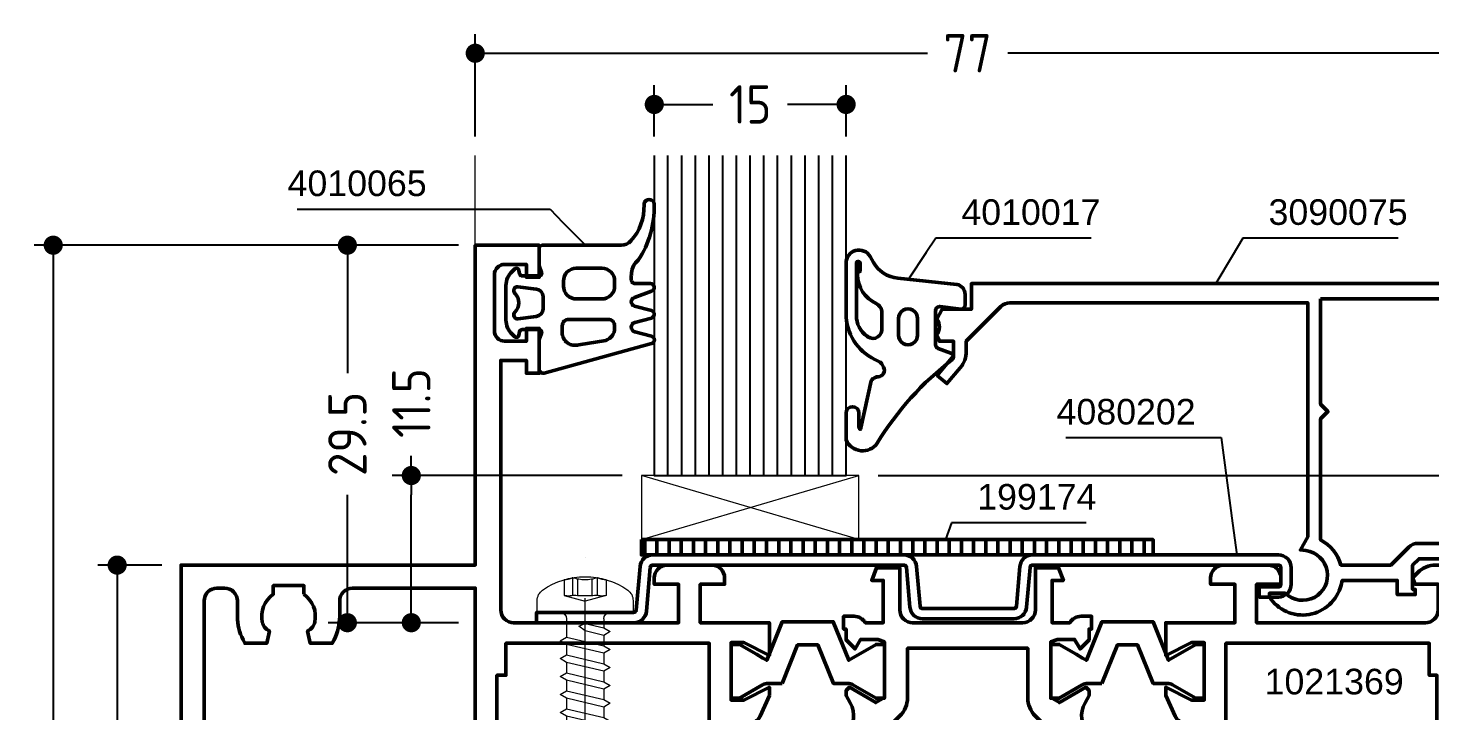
# Model space of a CAD drawing. Header units: millimetres. Extents: x 27 to 192, y 33 to 248.
# Drawn here: x 27 to 136.7, y 195 to 248.4 of the extents above; entities that cross this region are included whole.
import ezdxf

# ---------------------------------------------------------------- set-up
doc = ezdxf.new("R2010")
doc.units = ezdxf.units.MM
doc.linetypes.add('CENTER', pattern=[50.8, 31.75, -6.35, 6.35, -6.35])
doc.linetypes.add('HIDDEN', pattern=[9.525, 6.35, -3.175])
for name, color, linetype, lineweight in [('AM_5', 3, 'Continuous', 25), ('AM_C', 50, 'Continuous', 50), ('AM_S', 80, 'Continuous', 50), ('Cent3', 70, 'CENTER', 18), ('CHide4', 10, 'HIDDEN', 13), ('Cont2', 2, 'Continuous', 25), ('Cont3', 70, 'Continuous', 18), ('Cont4', 10, 'Continuous', 13)]:
    doc.layers.add(name, color=color, linetype=linetype, lineweight=lineweight)
doc.styles.add('HBS_DIMTEXTSTYLE', font='isocp.shx')
doc.styles.add('SWISSL', font='swissl.ttf')
doc.dimstyles.new('Konstruktionsschnitt 1-1$0', dxfattribs={"dimscale": 0, "dimtxt": 3, "dimasz": 1.5, "dimexe": 1.5, "dimexo": 1.5, "dimgap": 1.5, "dimtad": 0, "dimdsep": 46, "dimtxsty": 'HBS_DIMTEXTSTYLE', "dimblk": 'PUNKT', "dimcen": 0, "dimclrd": 3, "dimclre": 3, "dimclrt": 2, "dimadec": 1, "dimazin": 2, "dimtfac": 0.7, "dimtofl": 0, "dimtmove": 0, "dimatfit": 3, "dimfxl": 0, "dimtolj": 1, "dimtzin": 0, "dimarcsym": 0})

# ---------------------------------------------------------------- blocks, each defined once
blk = doc.blocks.new('*U25', base_point=(43.9, 167.94))
for p, q in [((43.9, 181.87), (18.9, 181.87)), ((43.9, 180.8), (18.9, 180.8)), ((43.9, 179.73), (18.9, 179.73)), ((43.9, 178.66), (18.9, 178.66)), ((43.9, 177.59), (18.9, 177.59)), ((43.9, 176.51), (18.9, 176.51)), ((43.9, 175.44), (18.9, 175.44)), ((43.9, 174.37), (18.9, 174.37)), ((43.9, 173.3), (18.9, 173.3)), ((43.9, 172.23), (18.9, 172.23)), ((43.9, 171.16), (18.9, 171.16)), ((43.9, 170.09), (18.9, 170.09)), ((43.9, 169.01), (18.9, 169.01))]:
    blk.add_line(p, q)
blk.add_lwpolyline([(18.9, 167.94), (43.9, 167.94), (43.9, 182.94), (18.9, 182.94)])
blk = doc.blocks.new('PUNKT')
at = {"color": 0, "linetype": 'Continuous'}
blk.add_line((-0.5, 0), (-1, 0), dxfattribs=at)
at = {"color": 0, "linetype": 'Continuous', "const_width": 0.5}
blk.add_lwpolyline([(-0.25, 0, 1), (0.25, 0, 1)], format="xyb", close=True, dxfattribs=at)
blk = doc.blocks.new('*D60')
at = {"layer": 'AM_5', "color": 3, "lineweight": -2, "transparency": 16777216}
for p, q in [((76, 239.92), (76, 243.92)), ((91, 239.92), (91, 243.92)), ((77.5, 242.42), (80.58, 242.42)), ((89.5, 242.42), (86.41, 242.42))]:
    blk.add_line(p, q, dxfattribs=at)
at = {"layer": 'AM_5', "color": 3, "lineweight": -2, "transparency": 16777216, "xscale": 1.5, "yscale": 1.5, "zscale": 1.5, "rotation": 180}
blk.add_blockref('PUNKT', (76, 242.42), dxfattribs=at)
at = {"layer": 'AM_5', "color": 3, "lineweight": -2, "transparency": 16777216, "xscale": 1.5, "yscale": 1.5, "zscale": 1.5}
blk.add_blockref('PUNKT', (91, 242.42), dxfattribs=at)
at = {"layer": 'AM_5', "color": 2, "transparency": 16777216, "insert": (83.5, 242.42), "char_height": 3, "attachment_point": 5, "style": 'HBS_DIMTEXTSTYLE'}
blk.add_mtext('\\A1;15', dxfattribs=at)
blk = doc.blocks.new('*D61')
at = {"layer": 'AM_5', "color": 3, "lineweight": -2, "transparency": 16777216}
for p, q in [((62, 239.92), (62, 247.92)), ((139, 239.92), (139, 247.92)), ((63.5, 246.42), (97.35, 246.42)), ((137.5, 246.42), (103.65, 246.42))]:
    blk.add_line(p, q, dxfattribs=at)
at = {"layer": 'AM_5', "color": 3, "lineweight": -2, "transparency": 16777216, "xscale": 1.5, "yscale": 1.5, "zscale": 1.5, "rotation": 180}
blk.add_blockref('PUNKT', (62, 246.42), dxfattribs=at)
at = {"layer": 'AM_5', "color": 3, "lineweight": -2, "transparency": 16777216, "xscale": 1.5, "yscale": 1.5, "zscale": 1.5}
blk.add_blockref('PUNKT', (139, 246.42), dxfattribs=at)
at = {"layer": 'AM_5', "color": 2, "transparency": 16777216, "insert": (100.5, 246.42), "char_height": 3, "attachment_point": 5, "style": 'HBS_DIMTEXTSTYLE'}
blk.add_mtext('\\A1;77', dxfattribs=at)
blk = doc.blocks.new('*S460')
at = {"layer": 'AM_5', "color": 3}
for p, q in [((98.01, 231.98), (97.26, 230.84)), ((110.16, 231.98), (98.01, 231.98))]:
    blk.add_line(p, q, dxfattribs=at)
at = {"layer": 'AM_5', "color": 3, "linetype": 'Continuous'}
blk.add_line((97.26, 230.84), (95.88, 228.76), dxfattribs=at)
at = {"layer": 'AM_5', "color": 2, "insert": (100.01, 232.98), "char_height": 2, "attachment_point": 7, "style": 'SWISSL'}
blk.add_mtext('4010017', dxfattribs=at)
blk = doc.blocks.new('*S461')
at = {"layer": 'AM_5', "color": 3}
for p, q in [((48.07, 234.23), (67.85, 234.23)), ((67.85, 234.23), (68.86, 233.2))]:
    blk.add_line(p, q, dxfattribs=at)
at = {"layer": 'AM_5', "color": 3, "linetype": 'Continuous'}
blk.add_line((68.86, 233.2), (70.62, 231.42), dxfattribs=at)
at = {"layer": 'AM_5', "color": 2, "insert": (58.2, 235.23), "char_height": 2, "attachment_point": 9, "style": 'SWISSL'}
blk.add_mtext('4010065', dxfattribs=at)
blk = doc.blocks.new('WS4070448')
at = {"layer": 'Cent3', "ltscale": 0.5}
blk.add_line((8.05, -14.4), (8.07, 4.66), dxfattribs=at)
at = {"layer": 'CHide4', "ltscale": 0.3}
for p, q in [((7.1, 1.69), (7.1, 3.08)), ((7.51, 1.69), (7.51, 2.97)), ((8.63, 1.69), (8.63, 2.97)), ((9.04, 1.69), (9.04, 3.08))]:
    blk.add_line(p, q, dxfattribs=at)
for points in [[(6.42, 2.92), (6.42, 1.69)], [(9.72, 2.92), (9.72, 1.69)], [(6.42, 1.69), (8.07, 1.25)], [(9.72, 1.69), (8.07, 1.25)]]:
    blk.add_lwpolyline(points, dxfattribs=at)
for centre, radius, start, end in [((6.48, 4.2), 1.28, 267.2848, 298.8872), ((8.07, 5.85), 2.94, 250.6988, 289.3012), ((9.66, 4.2), 1.28, 241.1128, 272.7152), ((6.76, 2.85), 1.21, 253.6643, 286.3357), ((8.07, 11.78), 10.13, 264.4948, 275.5052), ((9.38, 2.85), 1.21, 253.6643, 286.3357)]:
    blk.add_arc(centre, radius, start, end, dxfattribs=at)
at = {"layer": 'Cont4'}
for p, q in [((6.62, -8.64), (6.62, -11)), ((6.62, -8.64), (9.52, -8.64)), ((9.52, -11), (9.52, -8.64)), ((6.62, -11), (8.07, -12.64)), ((8.07, -12.64), (9.52, -11))]:
    blk.add_line(p, q, dxfattribs=at)
blk.add_lwpolyline([(11.39, 2.11, 0.314856), (4.74, 2.11, 0.244912), (4.32, 1.29), (4.32, 0.36), (11.82, 0.36), (11.82, 1.29, 0.244912), (11.39, 2.11, 0.138291)], format="xyb", dxfattribs=at)
for points in [[(6.12, -1.14), (6.62, -1.43), (8.07, -1.08), (8.57, -0.71), (8.07, -0.51), (6.62, -0.85)], [(6.12, -2.54), (6.62, -2.83), (9.52, -2.14), (10.02, -1.85), (9.52, -1.56), (6.62, -2.25)], [(6.12, -3.94), (6.62, -4.23), (9.52, -3.54), (10.02, -3.25), (9.52, -2.96), (6.62, -3.65)], [(6.12, -5.34), (6.62, -5.63), (9.52, -4.94), (10.02, -4.65), (9.52, -4.36), (6.62, -5.05)], [(6.12, -6.74), (6.62, -7.03), (9.52, -6.34), (10.02, -6.05), (9.52, -5.76), (6.62, -6.45)], [(6.12, -8.14), (6.62, -8.43), (9.52, -7.74), (10.02, -7.45), (9.52, -7.16), (6.62, -7.85)]]:
    blk.add_lwpolyline(points, close=True, dxfattribs=at)
for points in [[(6.62, -0.14), (6.62, -0.85)], [(9.52, -0.14), (9.52, -1.56)], [(6.62, -1.43), (6.62, -1.85)], [(6.62, -1.43), (6.62, -2.25)], [(6.62, -1.43), (6.62, -2.25)], [(9.52, -2.14), (9.52, -2.96)], [(6.62, -2.83), (6.62, -3.65)], [(6.62, -4.23), (6.62, -5.05)], [(9.52, -3.54), (9.52, -4.36)], [(9.52, -4.94), (9.52, -5.76)], [(6.62, -5.63), (6.62, -6.45)], [(9.52, -6.34), (9.52, -7.16)], [(6.62, -7.03), (6.62, -7.85)], [(6.62, -8.43), (6.62, -8.64)], [(9.27, -8.64), (9.27, -10.89), (8.1, -12.28)], [(9.52, -7.74), (9.52, -8.64)], [(6.62, -9.83), (6.62, -10.65)], [(9.52, -9.14), (9.52, -9.96)]]:
    blk.add_lwpolyline(points, dxfattribs=at)
for centre, radius, start, end in [((6.12, -0.14), 0.5, 0, 90), ((10.02, -0.14), 0.5, 90, 180), ((6.61, -12.47), 1.47, 353.4244, 89.6688)]:
    blk.add_arc(centre, radius, start, end, dxfattribs=at)
blk = doc.blocks.new('*D68')
at = {"layer": 'AM_5', "color": 3, "lineweight": -2, "transparency": 16777216}
for p, q in [((144, 214.92), (144, 216.42)), ((93.5, 213.42), (145.5, 213.42)), ((140.5, 206.42), (145.5, 206.42)), ((144, 204.92), (144, 203.42))]:
    blk.add_line(p, q, dxfattribs=at)
at = {"layer": 'AM_5', "color": 3, "lineweight": -2, "transparency": 16777216, "xscale": 1.5, "yscale": 1.5, "zscale": 1.5}
for p, rotation in [((144, 213.42), 270), ((144, 206.42), 90)]:
    blk.add_blockref('PUNKT', p, dxfattribs=dict(at, rotation=rotation))
at = {"layer": 'AM_5', "color": 2, "transparency": 16777216, "insert": (144, 209.92), "char_height": 3, "attachment_point": 5, "rotation": 90, "style": 'HBS_DIMTEXTSTYLE'}
blk.add_mtext('\\A1;7', dxfattribs=at)
blk = doc.blocks.new('*D69')
at = {"layer": 'AM_5', "color": 3, "lineweight": -2, "transparency": 16777216}
for p, q in [((57, 213.42), (57, 214.97)), ((73.5, 213.42), (55.5, 213.42)), ((57, 203.42), (57, 211.92)), ((60.7, 201.92), (55.5, 201.92))]:
    blk.add_line(p, q, dxfattribs=at)
at = {"layer": 'AM_5', "color": 3, "lineweight": -2, "transparency": 16777216, "xscale": 1.5, "yscale": 1.5, "zscale": 1.5}
for p, rotation in [((57, 213.42), 90), ((57, 201.92), 270)]:
    blk.add_blockref('PUNKT', p, dxfattribs=dict(at, rotation=rotation))
at = {"layer": 'AM_5', "color": 2, "transparency": 16777216, "insert": (57, 219.08), "char_height": 3, "attachment_point": 5, "rotation": 90, "style": 'HBS_DIMTEXTSTYLE'}
blk.add_mtext('\\A1;11.5', dxfattribs=at)
blk = doc.blocks.new('*D70')
at = {"layer": 'AM_5', "color": 3, "lineweight": -2, "transparency": 16777216}
for p, q in [((60.7, 231.42), (50.5, 231.42)), ((52, 229.92), (52, 221.43)), ((52, 203.42), (52, 211.92)), ((60.7, 201.92), (50.5, 201.92))]:
    blk.add_line(p, q, dxfattribs=at)
at = {"layer": 'AM_5', "color": 3, "lineweight": -2, "transparency": 16777216, "xscale": 1.5, "yscale": 1.5, "zscale": 1.5}
for p, rotation in [((52, 231.42), 90), ((52, 201.92), 270)]:
    blk.add_blockref('PUNKT', p, dxfattribs=dict(at, rotation=rotation))
at = {"layer": 'AM_5', "color": 2, "transparency": 16777216, "insert": (52, 216.67), "char_height": 3, "attachment_point": 5, "rotation": 90, "style": 'HBS_DIMTEXTSTYLE'}
blk.add_mtext('\\A1;29.5', dxfattribs=at)
blk = doc.blocks.new('*S465')
at = {"layer": 'AM_5', "color": 3}
for p, q in [((122.03, 231.98), (121.18, 230.56)), ((134.17, 231.98), (122.03, 231.98))]:
    blk.add_line(p, q, dxfattribs=at)
at = {"layer": 'AM_5', "color": 3, "linetype": 'Continuous'}
blk.add_line((121.18, 230.56), (119.9, 228.42), dxfattribs=at)
at = {"layer": 'AM_5', "color": 2, "insert": (124.03, 232.98), "char_height": 2, "attachment_point": 7, "style": 'SWISSL'}
blk.add_mtext('3090075', dxfattribs=at)
blk = doc.blocks.new('*S466')
at = {"layer": 'AM_5', "color": 3}
for p, q in [((99.25, 209.73), (98.76, 208.42)), ((109.77, 209.73), (99.25, 209.73))]:
    blk.add_line(p, q, dxfattribs=at)
at = {"layer": 'AM_5', "color": 2, "insert": (101.25, 210.73), "char_height": 2, "attachment_point": 7, "style": 'SWISSL'}
blk.add_mtext('199174', dxfattribs=at)
blk = doc.blocks.new('*S467')
at = {"layer": 'AM_5', "color": 3}
for p, q in [((108.19, 216.38), (120.33, 216.38)), ((120.33, 216.38), (121.22, 209.7))]:
    blk.add_line(p, q, dxfattribs=at)
at = {"layer": 'AM_5', "color": 3, "linetype": 'Continuous'}
blk.add_line((121.22, 209.7), (121.55, 207.22), dxfattribs=at)
at = {"layer": 'AM_5', "color": 2, "insert": (118.33, 217.38), "char_height": 2, "attachment_point": 9, "style": 'SWISSL'}
blk.add_mtext('4080202', dxfattribs=at)
blk = doc.blocks.new('*D81')
at = {"layer": 'AM_5', "color": 3, "lineweight": -2, "transparency": 16777216}
for p, q in [((60.7, 231.42), (27.5, 231.42)), ((29, 229.92), (29, 184.41)), ((29, 130.92), (29, 176.43)), ((60.7, 129.42), (27.5, 129.42))]:
    blk.add_line(p, q, dxfattribs=at)
at = {"layer": 'AM_5', "color": 3, "lineweight": -2, "transparency": 16777216, "xscale": 1.5, "yscale": 1.5, "zscale": 1.5}
for p, rotation in [((29, 231.42), 90), ((29, 129.42), 270)]:
    blk.add_blockref('PUNKT', p, dxfattribs=dict(at, rotation=rotation))
at = {"layer": 'AM_5', "color": 2, "transparency": 16777216, "insert": (29, 180.42), "char_height": 3, "attachment_point": 5, "rotation": 90, "style": 'HBS_DIMTEXTSTYLE'}
blk.add_mtext('\\A1;102', dxfattribs=at)
blk = doc.blocks.new('*D137')
at = {"layer": 'AM_5', "color": 3, "lineweight": -2, "transparency": 16777216}
for p, q in [((37.5, 206.42), (32.5, 206.42)), ((34, 204.92), (34, 183.66)), ((34, 155.92), (34, 177.18)), ((37.5, 154.42), (32.5, 154.42))]:
    blk.add_line(p, q, dxfattribs=at)
at = {"layer": 'AM_5', "color": 3, "lineweight": -2, "transparency": 16777216, "xscale": 1.5, "yscale": 1.5, "zscale": 1.5}
for p, rotation in [((34, 206.42), 90), ((34, 154.42), 270)]:
    blk.add_blockref('PUNKT', p, dxfattribs=dict(at, rotation=rotation))
at = {"layer": 'AM_5', "color": 2, "transparency": 16777216, "insert": (34, 180.42), "char_height": 3, "attachment_point": 5, "rotation": 90, "style": 'HBS_DIMTEXTSTYLE'}
blk.add_mtext('\\A1;52', dxfattribs=at)
blk = doc.blocks.new('WI1021369')
for points in [[(23, 15.8), (23, 16.45), (21, 15.45), (20, 15.45), (20, 19.95), (21, 19.95), (23, 18.95), (23, 21.5), (17.6, 21.5), (17.6, 24.5), (19.5, 24.5), (19.5, 25, 0.414214), (18.5, 26), (15, 26, 0.414214), (14, 25), (14, 24.5), (15.9, 24.5), (15.9, 21.5), (3, 21.5, -0.414214), (2, 22.5), (2, 42), (4, 42), (4, 41), (5, 41), (5, 44.5), (4, 44.5), (4, 43.5), (2.3, 43.5, -0.414214), (1.5, 44.3), (1.5, 48.7, -0.414214), (2.3, 49.5), (4, 49.5), (4, 48.5), (5, 48.5), (5, 51), (0, 51), (0, 26), (-23, 26), (-23, -26), (0, -26), (0, -51), (5, -51), (5, -48.5), (4, -48.5), (4, -49.5), (2.3, -49.5, -0.414214), (1.5, -48.7), (1.5, -44.3, -0.414214), (2.3, -43.5), (4, -43.5), (4, -44.5), (5, -44.5), (5, -41), (4, -41), (4, -42), (2, -42), (2, -22.5, -0.414214), (3, -21.5), (15.9, -21.5), (15.9, -24.5), (14, -24.5), (14, -25, 0.414214), (15, -26), (18.5, -26, 0.414214), (19.5, -25), (19.5, -24.5), (17.6, -24.5), (17.6, -21.5), (23, -21.5), (23, -18.95), (21, -19.95), (20, -19.95), (20, -15.45), (21, -15.45), (23, -16.45), (23, -15.8), (22.27, -14.19, 0.294108), (21.36, -13.6), (21.2, -13.6, -0.414214), (20.2, -12.6), (20.2, 12.6, -0.414214), (21.2, 13.6), (21.36, 13.6, 0.294108), (22.27, 14.19), (23, 15.8)], [(48, -15.8), (47.68, -15.25, -0.339454), (48, -12.83), (48.54, -12.29, 0.198912), (50, -8.76), (50, 8.76, 0.198912), (48.54, 12.29), (48, 12.83, -0.339454), (47.68, 15.24), (48, 15.8), (48, 16.19), (47.74, 16.45), (45.68, 15.26), (45, 15.65), (45, 20), (45.52, 20.2), (46.87, 20.2), (47.3, 19.45), (48, 20.15), (48, 21), (48.2, 21), (48.2, 22), (47.37, 22, 0.26795), (46.5, 21.5), (45.1, 21.5), (45.1, 24.8), (45.99, 24.8), (45.62, 25.8), (43.8, 25.8), (43.8, 22.5, -0.414214), (42.8, 21.5), (34.2, 21.5, -0.414214), (33.2, 22.5), (33.2, 25.8), (31.38, 25.8), (31.01, 24.8), (31.9, 24.8), (31.9, 21.5), (30.5, 21.5, 0.267949), (29.63, 22), (28.8, 22), (28.8, 21), (29, 21), (29, 20.15), (29.7, 19.45), (30.13, 20.2), (31.48, 20.2), (32, 20), (32, 15.65), (31.32, 15.26), (29.26, 16.45), (29, 16.19), (29, 15.8), (29.32, 15.24, -0.339454), (29, 12.83), (28.46, 12.29, 0.198912), (27, 8.76), (27, -8.76, 0.198912), (28.46, -12.29), (29, -12.83, -0.339456), (29.32, -15.25), (29, -15.8), (29, -16.19), (29.26, -16.45), (31.32, -15.26), (32, -15.65), (32, -20), (31.48, -20.2), (30.13, -20.2), (29.7, -19.45), (29, -20.15), (29, -21), (29, -21), (28.8, -21), (28.8, -22), (29.63, -22, 0.267949), (30.5, -21.5), (31.9, -21.5), (31.9, -24.8), (31.01, -24.8), (31.38, -25.8), (33.2, -25.8), (33.2, -22.5, -0.414214), (34.2, -21.5), (42.8, -21.5, -0.414214), (43.8, -22.5), (43.8, -25.8), (45.62, -25.8), (45.99, -24.8), (45.1, -24.8), (45.1, -21.5), (46.5, -21.5, 0.267949), (47.37, -22), (48.2, -22), (48.2, -21), (48, -21), (48, -21), (48, -20.15), (47.3, -19.45), (46.87, -20.2), (45.52, -20.2), (45, -20), (45, -15.65), (45.68, -15.26), (47.74, -16.45), (48, -16.19), (48, -15.8)], [(54, -15.8), (54.73, -14.19, -0.294108), (55.64, -13.6), (55.8, -13.6, 0.414214), (56.8, -12.6), (56.8, 12.6, 0.414214), (55.8, 13.6), (55.64, 13.6, -0.294108), (54.73, 14.19), (54, 15.8), (54, 16.45), (56, 15.45), (57, 15.45), (57, 19.95), (56, 19.95), (54, 18.95), (54, 21.5), (59.4, 21.5), (59.4, 24.5), (57.5, 24.5), (57.5, 25, -0.414214), (58.5, 26), (62, 26, -0.414214), (63, 25), (63, 24.5), (61.1, 24.5), (61.1, 21.5), (74.3, 21.5, 0.414214), (75.3, 22.5), (75.3, 24.5), (73.5, 24.5), (73.29, 25.01), (73.69, 25.41, -0.198912), (75.1, 26), (77, 26), (77, -26), (75.1, -26, -0.198912), (73.69, -25.41), (73.29, -25.01), (73.5, -24.5), (75.3, -24.5), (75.3, -22.5, 0.414214), (74.3, -21.5), (61.1, -21.5), (61.1, -24.5), (63, -24.5), (63, -25, -0.414214), (62, -26), (58.5, -26, -0.414214), (57.5, -25), (57.5, -24.5), (59.4, -24.5), (59.4, -21.5), (54, -21.5), (54, -18.95), (56, -19.95), (57, -19.95), (57, -15.45), (56, -15.45), (54, -16.45), (54, -15.8)], [(-13.4, 23.72), (-13.4, 24.4), (-15.8, 24.4), (-15.8, 23.72, 0.303728), (-16.65, 21.55, 0.235067), (-16.09, 20.85), (-16.3, 19.9), (-18.02, 19.9), (-18.16, 20.17, -0.119256), (-18.6, 22), (-18.6, 23.2, 0.414214), (-19.6, 24.2), (-20.2, 24.2, 0.414214), (-21.2, 23.2), (-21.2, -23.2, 0.414214), (-20.2, -24.2), (-19.6, -24.2, 0.414214), (-18.6, -23.2), (-18.6, -22, -0.119256), (-18.16, -20.17), (-18.02, -19.9), (-16.3, -19.9), (-16.09, -20.85, 0.235067), (-16.65, -21.55, 0.303728), (-15.8, -23.72), (-15.8, -24.4), (-13.4, -24.4), (-13.4, -23.72, 0.303724), (-12.55, -21.55, 0.235067), (-13.11, -20.85), (-12.9, -19.9), (-11.18, -19.9), (-11.04, -20.17, -0.119256), (-10.6, -22), (-10.6, -23.2, 0.414214), (-9.6, -24.2), (0, -24.2), (0, 24.2), (-9.6, 24.2, 0.414214), (-10.6, 23.2), (-10.6, 22, -0.119256), (-11.04, 20.17), (-11.18, 19.9), (-12.9, 19.9), (-13.11, 20.85, 0.235067), (-12.55, 21.55, 0.303724), (-13.4, 23.72)], [(23.99, 16.75), (22.87, 16.75, 0.131652), (22.47, 16.64), (20.66, 15.6), (20, 15.6), (20, 19.8), (20.66, 19.8), (22, 19.03), (22.49, 18.74), (22.79, 18.57), (24, 21.57), (28, 21.57), (29.21, 18.57), (31.34, 19.8), (32, 19.8), (32, 15.6), (31.34, 15.6), (29.53, 16.64, 0.131652), (29.13, 16.75), (28.01, 16.75), (26.79, 19.77), (25.21, 19.77)], [(48.99, 16.75), (47.87, 16.75, 0.131652), (47.47, 16.64), (45.66, 15.6), (45, 15.6), (45, 19.8), (45.66, 19.8), (47, 19.03), (47.49, 18.74), (47.79, 18.57), (49, 21.57), (53, 21.57), (54.21, 18.57), (56.34, 19.8), (57, 19.8), (57, 15.6), (56.34, 15.6), (54.53, 16.64, 0.131652), (54.13, 16.75), (53.01, 16.75), (51.79, 19.77), (50.21, 19.77)], [(29, -8.76, 0.198912), (29.88, -10.88), (33.21, -14.21, -0.198912), (33.8, -15.63), (33.8, -19.5), (43.2, -19.5), (43.2, -15.63, -0.198912), (43.79, -14.21), (47.12, -10.88, 0.198912), (48, -8.76), (48, 8.76, 0.198912), (47.12, 10.88), (43.79, 14.21, -0.198912), (43.2, 15.63), (43.2, 19.5), (33.8, 19.5), (33.8, 15.63, -0.198912), (33.21, 14.21), (29.88, 10.88, 0.198912), (29, 8.76), (29, -8.76)], [(23.99, -16.75), (22.87, -16.75, -0.131652), (22.47, -16.64), (20.66, -15.6), (20, -15.6), (20, -19.8), (20.66, -19.8), (22, -19.03), (22.49, -18.74), (22.79, -18.57), (24, -21.57), (28, -21.57), (29.21, -18.57), (31.34, -19.8), (32, -19.8), (32, -15.6), (31.34, -15.6), (29.53, -16.64, -0.131652), (29.13, -16.75), (28.01, -16.75), (26.79, -19.77), (25.21, -19.77)], [(48.99, -16.75), (47.87, -16.75, -0.131652), (47.47, -16.64), (45.66, -15.6), (45, -15.6), (45, -19.8), (45.66, -19.8), (47, -19.03), (47.49, -18.74), (47.79, -18.57), (49, -21.57), (53, -21.57), (54.21, -18.57), (56.34, -19.8), (57, -19.8), (57, -15.6), (56.34, -15.6), (54.53, -16.64, -0.131652), (54.13, -16.75), (53.01, -16.75), (51.79, -19.77), (50.21, -19.77)]]:
    blk.add_lwpolyline(points, format="xyb", close=True)
for points in [[(2.4, -17.4), (2.4, -19.9), (18.3, -19.9), (18.3, -13.6), (18.6, -13.6), (18.6, 13.6), (18.3, 13.6), (18.3, 19.9), (2.4, 19.9), (2.4, 17.4), (1.7, 17.4), (1.7, -17.4), (2.4, -17.4)], [(58.4, 13.6), (58.7, 13.6), (58.7, 19.9), (74.6, 19.9), (74.6, 17.4), (75.2, 17.4), (75.2, -17.4), (74.6, -17.4), (74.6, -19.9), (58.7, -19.9), (58.7, -13.6), (58.4, -13.6), (58.4, 13.6)]]:
    blk.add_lwpolyline(points, close=True)
blk = doc.blocks.new('WI3090075')
for points in [[(0, 22), (0, 0.3), (-0.45, 0.04), (-1.25, 0.5), (-3.2, 0.5), (-3.7, 0), (-3.7, -1.9), (-3.5, -1.9), (-3.5, -2.3), (-4.9, -2.3), (-4.9, -1.2), (-9.2, -1.2), (-9.3, -1.57, -0.652679), (-14.9, -2.49), (-14.9, -2.2), (-13.66, -2.2, 1.382111), (-12.04, 1.13), (-12.48, 1.19), (-11.9, 2.2), (-11.9, 20.5), (-35.19, 20.5, 0.198912), (-35.89, 20.21), (-38.6, 17.5), (-38.6, 16.71, -0.176327), (-39.07, 15.43), (-40.12, 14.18), (-40.88, 14.82), (-39.6, 16.35), (-39.6, 17.5), (-40.7, 17.5), (-40.93, 17.99, 0.339409), (-40.9, 19.21), (-40.5, 20), (-38.2, 20), (-38.2, 22), (0, 22)], [(-10.9, 20.8), (-10.9, 12.58), (-10.32, 12), (-10.9, 11.42), (-10.9, 1.97, -0.213458), (-9.31, 0), (-5.4, 0), (-3.99, 1.41, -0.198912), (-3.28, 1.7), (-1.2, 1.7), (-1.2, 20.8), (-10.9, 20.8)]]:
    blk.add_lwpolyline(points, format="xyb", close=True)
blk = doc.blocks.new('WI199174')
h = blk.add_hatch()
h.set_pattern_fill('LINE', color=256, scale=0.3, angle=90)
h.paths.add_polyline_path([(0, 1.2), (0, 0), (40, 0), (40, 1.2)])
blk.add_lwpolyline([(0, 1.2), (0, 0), (40, 0), (40, 1.2)], close=True)
blk = doc.blocks.new('WI4010017')
for points in [[(-3.46, 2.42, -0.240056), (-5.37, 3.66), (-5.63, 4.12, 0.767327), (-7.5, 3.62), (-7.5, -0.35, 0.286745), (-5.25, -3.94), (-4.85, -4.14, -0.149451), (-4.72, -4.26), (-4.57, -4.53, -0.57735), (-5, -5.28), (-5.12, -5.28), (-5.16, -5.31, 0.158399), (-5.55, -5.6), (-6.36, -9.28, -0.113567), (-6.42, -9.4, -0.190093), (-6.5, -9.19), (-6.5, -8.12, 1), (-7.5, -8.12), (-7.5, -10.18, 0.009709), (-7.5, -10.22, 0.587918), (-5.07, -10.47, -0.09166), (0.81, -3.93, 0.553622), (0.7, -3.44), (-0.3, -3.07, -0.315299), (-0.5, -2.79), (-0.5, -0.1, -0.449698), (-0.16, 0.2), (1.46, 0, 0.449698), (1.8, 0.3), (1.8, 1.16, 0.354573), (1.17, 1.94), (-3.46, 2.42)], [(-3.46, 2.42, -0.240056), (-5.37, 3.66), (-5.63, 4.12, 0.767327), (-7.5, 3.62), (-7.5, -0.35, 0.286745), (-5.25, -3.94), (-4.85, -4.14, -0.149451), (-4.72, -4.26), (-4.57, -4.53, -0.57735), (-5, -5.28), (-5.12, -5.28), (-5.16, -5.31, 0.158399), (-5.55, -5.6), (-6.36, -9.28, -0.113567), (-6.42, -9.4, -0.190093), (-6.5, -9.19), (-6.5, -8.12, 1), (-7.5, -8.12), (-7.5, -10.18, 0.009709), (-7.5, -10.22, 0.587918), (-5.07, -10.47, -0.09166), (0.81, -3.93, 0.553622), (0.7, -3.44), (-0.3, -3.07, -0.315299), (-0.5, -2.79), (-0.5, -0.1, -0.449698), (-0.16, 0.2), (1.46, 0, 0.449698), (1.8, 0.3), (1.8, 1.16, 0.354573), (1.17, 1.94), (-3.46, 2.42)], [(-4.7, -0.28, 0.292811), (-5.16, 0.44, -0.290987), (-6.6, 2.71), (-6.6, 2.92), (-6.5, 2.92, 0.414214), (-6.4, 3.02), (-6.4, 3.62, 0.414214), (-6.5, 3.72), (-6.6, 3.72, 0.414214), (-6.7, 3.62), (-6.7, -0.48, 0.244698), (-5.85, -2.12), (-5.8, -2.15, 0.673804), (-4.71, -1.45), (-4.7, -0.28)], [(-4.7, -0.28, 0.292811), (-5.16, 0.44, -0.290987), (-6.6, 2.71), (-6.6, 2.92), (-6.5, 2.92, 0.414214), (-6.4, 3.02), (-6.4, 3.62, 0.414214), (-6.5, 3.72), (-6.6, 3.72, 0.414214), (-6.7, 3.62), (-6.7, -0.48, 0.244698), (-5.85, -2.12), (-5.8, -2.15, 0.673804), (-4.71, -1.45), (-4.7, -0.28)], [(-1.91, -0.73, 1.006711), (-3.4, -0.73), (-3.4, -2.03, 1.006711), (-1.91, -2.03), (-1.91, -0.73)], [(-1.91, -0.73, 1.006711), (-3.4, -0.73), (-3.4, -2.03, 1.006711), (-1.91, -2.03), (-1.91, -0.73)], [(-1.91, -0.73, 1.006711), (-3.4, -0.73), (-3.4, -2.03, 1.006711), (-1.91, -2.03), (-1.91, -0.73)]]:
    blk.add_lwpolyline(points, format="xyb", close=True)
blk = doc.blocks.new('WI4010065')
for points in [[(0.3, 0, 0.414214), (0, -0.3), (0, -1.62), (0.19, -2.13, -0.520567), (0, -2.4), (-1.33, -2.4, -0.36397), (-1.53, -2.23), (-1.58, -1.97, 0.594937), (-1.91, -1.85), (-2.12, -2.05, 0.208), (-2.6, -3.15), (-2.6, -5.85, 0.208), (-2.12, -6.95), (-1.91, -7.15, 0.594937), (-1.58, -7.03), (-1.53, -6.77, -0.36397), (-1.33, -6.6), (0, -6.6, -0.520567), (0.19, -6.87), (0, -7.38), (0, -9.7, 0.505497), (0.39, -9.99), (8.79, -7.69, 0.751737), (8.78, -7.11), (7.47, -6.76, -0.767327), (7.47, -6.04), (8.78, -5.69, 0.767327), (8.78, -5.11), (7.46, -4.76, -0.767327), (7.46, -4.08), (8.78, -3.59, 0.876976), (8.7, -3), (7.5, -3, -0.414214), (7.2, -2.7), (7.2, -2.48, -0.051818), (7.23, -2.17, -0.225446), (7.75, -1.18, 0.150709), (9, 3.17, 1.016945), (8.2, 3.15, -0.195341), (7.16, 0.33, -0.211259), (6.42, 0)], [(4.9, -1.8, -0.414214), (5.9, -2.8), (5.9, -3.2, -0.414214), (4.9, -4.2), (2.9, -4.2, -0.414214), (1.9, -3.2), (1.9, -2.8, -0.414214), (2.9, -1.8)], [(0.3, -4.98), (0.3, -4.02, 0.378866), (-0.23, -3.43), (-1.66, -3.25, 0.717695), (-1.91, -3.76, -0.421053), (-1.91, -5.24, 0.717695), (-1.66, -5.75), (-0.23, -5.57, 0.378866)], [(5.4, -5.8, -0.414214), (5.9, -6.3), (5.9, -6.49, -0.328465), (5.2, -7.44), (3.1, -7.78, -0.505497), (1.8, -6.83), (1.8, -6.3, -0.414214), (2.3, -5.8)]]:
    blk.add_lwpolyline(points, format="xyb", close=True)
blk = doc.blocks.new('WI4080202')
blk.add_lwpolyline([(-48.32, -0.18), (-48.61, -3.59, -0.388879), (-49.61, -4.5), (-57.2, -4.5), (-57.2, -3.7), (-49.61, -3.7, 0.388879), (-49.41, -3.52), (-49.11, -0.11, -0.388879), (-48.12, 0.8), (-28.48, 0.8, -0.388879), (-27.49, -0.11), (-27.22, -3.22, 0.388879), (-27.02, -3.4), (-19.88, -3.4, 0.388879), (-19.68, -3.22), (-19.41, -0.11, -0.388879), (-18.42, 0.8), (0.8, 0.8, -0.414214), (1.8, -0.2), (1.8, -1.5, -0.414214), (0.8, -2.5), (-0.7, -2.5), (-0.7, -1.7), (0.8, -1.7, 0.414214), (1, -1.5), (1, -0.2, 0.414214), (0.8, 0), (-18.42, 0, 0.388879), (-18.62, -0.18), (-18.89, -3.29, -0.388879), (-19.88, -4.2), (-27.02, -4.2, -0.388879), (-28.01, -3.29), (-28.28, -0.18, 0.388879), (-28.48, 0), (-48.12, 0, 0.388879), (-48.32, -0.18)], format="xyb", close=True)

msp = doc.modelspace()

# ---------------------------------------------------------------- linework, layer by layer
at = {"layer": 'Cont3'}
msp.add_line((61.999, 231.42), (61.999, 238.42), dxfattribs=at)
msp.add_lwpolyline([(74.999, 208.42), (91.999, 208.42), (91.999, 213.421), (74.999, 213.421), (74.999, 208.42)], dxfattribs=at)
at = {"layer": 'Cont4'}
for points in [[(74.999, 208.42), (91.999, 213.421)], [(91.999, 208.42), (74.999, 213.421)]]:
    msp.add_lwpolyline(points, dxfattribs=at)

# ---------------------------------------------------------------- block references
at = {"xscale": -1}
msp.add_blockref('WS4070448', (78.661, 202.36), dxfattribs=at)
at = {"layer": 'AM_5'}
for name in ['*S461', '*S460', '*S465', '*S467', '*S466']:
    msp.add_blockref(name, (0, 0), dxfattribs=at)
at = {"layer": 'AM_C'}
for name, p in [('WI4010065', (67, 231.421)), ('WI4010017', (98.499, 226.42)), ('WI199174', (74.999, 207.22)), ('WI4080202', (123.999, 206.42))]:
    msp.add_blockref(name, p, dxfattribs=at)
at = {"layer": 'AM_S'}
for name, p in [('WI1021369', (61.999, 180.42)), ('WI3090075', (138.999, 206.42))]:
    msp.add_blockref(name, p, dxfattribs=at)
at = {"layer": 'Cont2', "rotation": 269.9999999999999}
msp.add_blockref('*U25', (75.996, 213.421), dxfattribs=at)

# ---------------------------------------------------------------- texts
at = {"layer": 'AM_5', "color": 2, "insert": (134.599, 198.32), "char_height": 2, "attachment_point": 3, "style": 'SWISSL'}
msp.add_mtext('1021369', dxfattribs=at)

# ---------------------------------------------------------------- dimensions: what is measured, and where the dimension line sits
at = {"layer": 'AM_5'}
for base, p1, p2, picture, middle in [((138.999, 246.421), (61.999, 238.42), (138.999, 238.421), '*D61', (100.498, 246.421)), ((90.996, 242.421), (75.996, 238.421), (90.996, 238.421), '*D60', (83.496, 242.421))]:
    dim = msp.add_linear_dim(base=base, p1=p1, p2=p2, dimstyle='Konstruktionsschnitt 1-1$0', override={"dimscale": 1}, dxfattribs=at)
    dim.commit()
    dim.dimension.update_dxf_attribs({"geometry": picture, "text_midpoint": middle, "dimtype": 160})
for base, p1, p2, picture, middle in [((28.999, 231.42), (62.199, 129.42), (62.199, 231.42), '*D81', (28.999, 180.42)), ((56.998, 201.921), (74.999, 213.421), (62.199, 201.921), '*D69', (56.998, 219.077)), ((143.999, 213.421), (138.999, 206.42), (91.999, 213.421), '*D68', (143.999, 209.92))]:
    dim = msp.add_linear_dim(base=base, p1=p1, p2=p2, angle=90, dimstyle='Konstruktionsschnitt 1-1$0', override={"dimscale": 1}, dxfattribs=at)
    dim.commit()
    dim.dimension.update_dxf_attribs({"geometry": picture, "text_midpoint": middle, "dimtype": 160})
for base, p1, p2, picture, middle in [((51.998, 231.421), (62.199, 201.921), (62.199, 231.421), '*D70', (51.998, 216.671)), ((33.999, 206.42), (38.999, 154.42), (38.999, 206.42), '*D137', (33.999, 180.42))]:
    dim = msp.add_linear_dim(base=base, p1=p1, p2=p2, angle=90, dimstyle='Konstruktionsschnitt 1-1$0', override={"dimscale": 1}, dxfattribs=at)
    dim.commit()
    dim.dimension.update_dxf_attribs({"geometry": picture, "text_midpoint": middle})

doc.saveas('drawing.dxf')
